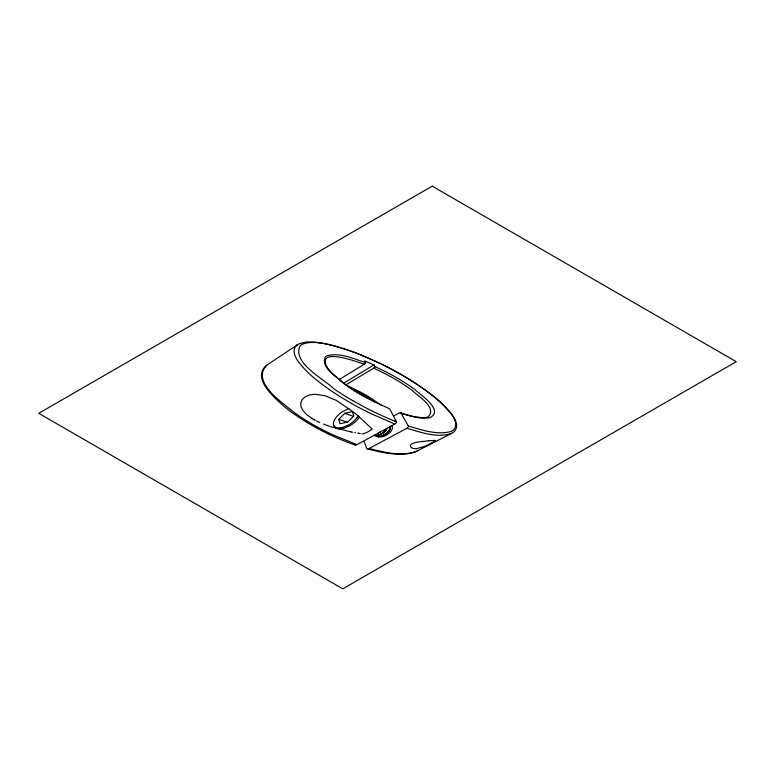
<?xml version="1.0" encoding="UTF-8"?>
<svg xmlns="http://www.w3.org/2000/svg" width="775" height="775" viewBox="0 0 775 775"><rect width="100%" height="100%" fill="white"/><g stroke="black" fill="none" stroke-linecap="round" stroke-linejoin="round"><path stroke-width="1.16" d="M390.455 427.325L390.397 426.463M435.356 440.82L425.62 446.09L416.659 448.609M386.463 428.604L385.834 429.66A22.795 13.156 0 0 1 382.86 432.692L379.023 434.833L375.342 435.589A3.439 1.986 0 0 1 373.967 435.405L374.131 435.463A3.245 1.87 0 0 0 375.604 435.695A3.265 1.879 0 0 0 376.708 436.325L377.076 436.441A3.032 1.753 0 0 0 377.541 436.567L377.57 436.577A3.768 2.17 0 0 0 378.665 436.693L382.356 435.957L386.183 433.826A22.659 13.088 0 0 0 389.36 430.474A16.953 9.784 0 0 0 390.484 427.325M311.744 418.277L306.658 414.567L303.093 410.76L301.117 407.001L300.71 403.223L302.047 399.697L305.001 396.887L309.351 394.988L314.563 394.252L324.89 395.676L336.36 400.442L353.061 411.738L358.147 415.962L357.353 417.212M338.743 419.314L344.788 413.317L352.286 411.535L353.836 415.875L347.617 422.094L340.022 423.751L338.743 419.314L347.19 422.181M380.448 431.878L379.857 432.266M266.862 365.103C250.277 381.978 283.573 403.407 294.519 412.794A257.445 148.635 0 0 0 316.462 426.502A265.951 153.547 0 0 0 332.756 434.775L356.965 444.647L394.824 424.061L370.566 413.453A339.838 196.201 0 0 1 351.23 403.271A330.053 190.553 0 0 1 331.08 390.736C319.155 382.395 307.152 373.511 298.423 361.702C295.013 357.246 291.216 348.963 297.242 344.972L266.862 365.103C250.916 377.89 274.447 397.653 283.602 406.003A218.269 126.015 0 0 0 292.911 413.172L298.898 417.299A261.185 150.796 0 0 0 323.514 431.568A231.754 133.804 0 0 0 345.999 441.663L355.037 444.995M339.111 379.566L364.279 364.25C359.271 362.719 319.513 347.2 325.868 364.957A38.111 22.01 0 0 0 326.091 365.403L327.234 367.331M343.693 383.16L374.005 364.88L374.935 366.536L387.791 372.785A248.862 143.675 0 0 1 400.937 380.225L409.21 385.543A200.241 115.611 0 0 1 414.877 389.583C420.457 394.804 444.714 410.605 429.708 417.783C420.011 419.333 410.333 416.097 401.169 413.298A1.104 0.639 0 0 0 400.791 412.968M345.979 384.846L373.724 368.183L386.134 374.209A236.172 136.352 0 0 1 398.796 381.377L406.749 386.512A189.458 109.382 0 0 1 412.193 390.406C417.793 396.17 437.274 407.243 428.391 416.727A5.425 3.129 0 0 1 426.231 417.405L421.387 417.599L414.305 416.64A80.464 46.452 0 0 1 400.752 412.901M393.487 416.146L398.553 413.356M451.68 433.332C436.945 438.408 421.087 432.237 406.788 428.333L369.113 448.493C384.565 452.251 401.808 457.143 417.26 450.953L451.68 433.332C455.564 431.646 457.667 427.054 456.272 423.005A50.036 28.888 0 0 0 454.925 419.488A82.731 47.769 0 0 0 450.198 412.368L440.355 402.08A207.923 120.047 0 0 0 436.16 398.437L432.557 395.512A287.215 165.821 0 0 0 420.554 386.715L419.139 385.747M384.536 434.93L384.836 434.785A12.448 7.188 0 0 0 385.718 434.31L386.841 433.525A17.961 10.375 0 0 0 389.098 431.132L389.418 430.629A15.054 8.69 0 0 0 389.893 429.505M348.837 408.473L341.959 411.971A39.816 22.988 0 0 0 335.575 418.122C333.25 420.796 332.068 426.134 335.691 428.226M428.672 440.743C424.991 441.44 403.785 442.312 412.3 448.202M428.74 440.733L434.262 440.413A2.461 1.414 0 0 1 435.114 440.52L435.288 440.636M307.21 342.133L306.638 342.182A16.246 9.377 0 0 0 297.077 344.875M416.475 448.618L414.683 448.638M375.72 435.705L379.392 434.969L383.228 432.818A22.892 13.214 0 0 0 386.202 429.786L387.045 428.294A14.909 8.603 0 0 1 386.493 429.621L386.173 430.125A18.232 10.521 0 0 1 383.896 432.528L382.772 433.302A12.749 7.362 0 0 1 381.426 434.01M338.404 428.982L344.168 428.226L350.155 425.572A41.811 24.141 0 0 0 359.397 417.076M362.061 433.758L363.252 433.923L367.582 432.043A34.139 19.714 0 0 0 371.487 429.544L372.165 429.021L358.147 415.962M360.268 433.506L358.903 433.302M358.438 433.225L357.74 433.109M321.819 343.073L328.9 344.458A104.431 60.295 0 0 1 334.635 345.882L354.94 352.596L376.96 361.944M355.493 432.731L354.843 432.615M352.702 432.227L351.85 432.062M351.424 431.985L350.794 431.859M350.368 431.772L330.625 426.676M340.748 347.752C328.493 344.73 314.931 339.77 302.405 344.187A10.521 6.074 0 0 0 300.303 345.553C291.051 362.807 326.11 380.38 333.822 388.779A321.102 185.39 0 0 0 352.809 400.685M342.124 348.062L345.243 349.07M401.169 413.298L408.28 425.988C421.842 429.922 436.47 435.211 450.653 431.597A10.017 5.783 0 0 0 453.588 429.941C459.817 422.608 451.069 413.53 446.235 407.97C437.623 398.98 427.597 391.472 417.279 384.555A340.264 196.453 0 0 0 393.051 370.072L381.639 364.182M329.627 426.347L323.456 424.08M346.812 349.593L354.776 352.46A246.615 142.377 0 0 1 366.052 356.994L385.708 366.149A331.933 191.638 0 0 1 417.696 384.787M344.788 413.317L353.4 416.311M394.833 421.087L396.383 421.697L389.777 409.045A1.037 0.601 0 0 0 389.418 408.716L372.281 400.791A233.808 134.986 0 0 1 351.811 388.866L348.731 386.783A195.426 112.83 0 0 1 342.54 382.298L332.698 373.802M374.005 364.88L364.667 360.947L365.529 362.593C353.323 358.67 339.818 352.131 326.827 355.87A7.12 4.107 0 0 0 325.364 356.8C320.395 367.708 336.389 376.166 342.647 382.588A201.452 116.308 0 0 0 350.891 388.43L352.799 389.689A197.189 113.847 0 0 0 367.689 398.36M347.132 385.669L360.336 391.985A183.036 105.671 0 0 1 369.113 396.965L381.135 405.112M319.794 422.53L318.167 421.774M378.142 362.497L380.486 363.62M317.692 421.552L316.326 420.873M315.299 420.331L314.514 419.914M314.311 419.798L313.168 419.149M352.799 400.694L364.802 407.272A286.818 165.588 0 0 0 394.795 421.116M312.78 418.917L311.996 418.442M375.575 402.448L375.294 402.254A177.388 102.416 0 0 0 351.802 388.866M364.269 441.769L366.633 448.328A1.172 0.678 0 0 0 367.224 448.851C381.048 452.484 395.608 455.719 409.936 453.346A21.642 12.497 0 0 0 415.264 451.864A19.065 11.005 0 0 0 417.26 450.953M333.502 424.874L335.846 427.432A4.776 2.761 0 0 0 337.609 427.897L342.172 427.519L347.985 425.272A38.566 22.262 0 0 0 357.198 417.183M398.708 413.414A2.18 1.259 0 0 1 400.723 412.833M307.191 342.007A37.19 21.477 0 0 1 321.712 343.238M356.791 444.588A1.831 1.056 0 0 1 355.018 445.102M396.48 421.687A4.476 2.587 0 0 1 394.688 423.954M391.84 425.678A5.89 3.4 0 0 1 392.198 426.231L392.431 428.372L391.21 430.987A22.979 13.272 0 0 1 389.893 432.566C386.841 435.463 382.346 437.817 378.055 436.771A3.594 2.073 0 0 1 377.57 436.577M365.645 362.671A3.846 2.218 0 0 1 364.153 364.153M375.071 366.546A3.672 2.122 0 0 1 373.598 368.086M414.412 448.618A6.181 3.565 0 0 1 413.656 448.531L413.569 448.512A5.648 3.265 0 0 1 412.426 448.25M408.377 425.979A4.272 2.47 0 0 1 406.652 428.226M368.968 448.434A1.821 1.056 0 0 1 367.398 448.919M332.746 373.782A78.527 45.337 0 0 1 327.195 367.34M376.708 436.325A3.41 1.967 0 0 0 378.297 436.577L381.988 435.831L385.814 433.7A22.727 13.127 0 0 0 388.992 430.348A16.149 9.329 0 0 0 390.125 426.637M379.808 432.285A11.586 6.684 0 0 1 378.045 433.186M432.208 186.155L38.75 413.317L342.792 588.845L736.25 361.683L432.208 186.155"/></g></svg>
